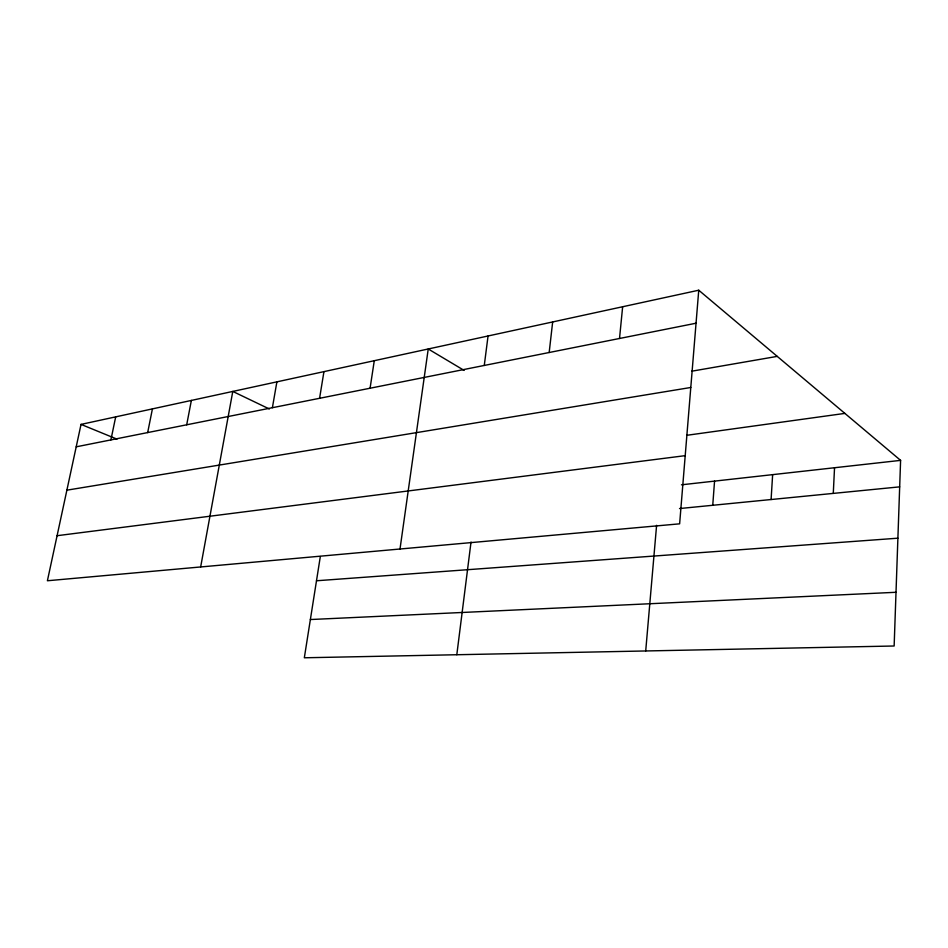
<?xml version="1.0" encoding="UTF-8"?>
<svg xmlns="http://www.w3.org/2000/svg" width="948" height="948" viewBox="0 0 948 948"><rect width="100%" height="100%" fill="white"/><g stroke="black" fill="none" stroke-linecap="round" stroke-linejoin="round"><path stroke-width="1.42" d="M698.747 290.218L679.633 523.829L47.4 580.757L81.03 424.396L698.747 290.218L900.6 460.373L894.142 646.003L304.332 657.782L320.317 556.559M833.28 493.398L834.536 467.743M771.091 499.525L772.644 474.64M712.742 505.284L714.555 481.122M645.707 650.968L656.597 525.322M619.518 338.483L622.646 306.749M549.176 352.514L552.66 321.953M456.806 654.736L471.026 542.043M484.274 365.454L488.054 335.983M400.009 549.011L428.235 348.983L464.165 370.419M370.076 388.23L374.282 360.702M319.583 398.29L323.943 371.628M272.396 407.699L276.887 381.854M200.656 566.963L232.781 391.429L269.351 408.979M186.697 424.787L191.366 400.423M147.675 432.572L152.415 408.896M110.904 439.908L115.692 416.871M76.207 446.828L696.045 323.221M691.661 371.213L777.218 356.377M66.881 490.175L690.784 387.483M686.707 435.31L844.869 413.399M57.093 535.703L685.214 455.656M681.47 484.807L900.6 460.373M679.526 508.555L899.676 486.857M316.49 580.769L897.898 538.191M310.363 619.542L896.014 592.287M81.03 424.396L116.983 439.125"/></g></svg>
